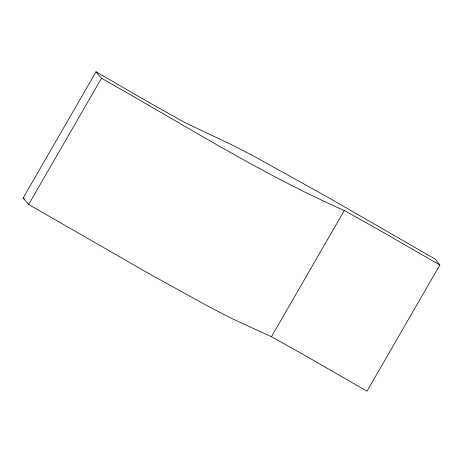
<?xml version="1.0" encoding="UTF-8"?>
<svg xmlns="http://www.w3.org/2000/svg" width="463" height="463" viewBox="0 0 463 463"><rect width="100%" height="100%" fill="white"/><g stroke="black" fill="none" stroke-linecap="round" stroke-linejoin="round"><path stroke-width="0.69" d="M23.15 198.002L96.009 71.806L152.894 104.673L185.009 122.654L231.39 144.606L251.23 154.752L326.664 196.567L435.295 259.176L439.85 264.998L366.991 391.194L305.372 355.7L271.44 336.717L232.148 318.683L208.066 306.24L150.006 274.2L28.637 204.478L23.15 198.002L24.4 198.725M28.637 204.478L101.495 78.282L96.009 71.806M271.44 336.717L344.298 210.52L378.23 229.503L439.85 264.998M344.298 210.52C259.859 173.243 181.82 123.378 101.495 78.282"/></g></svg>
